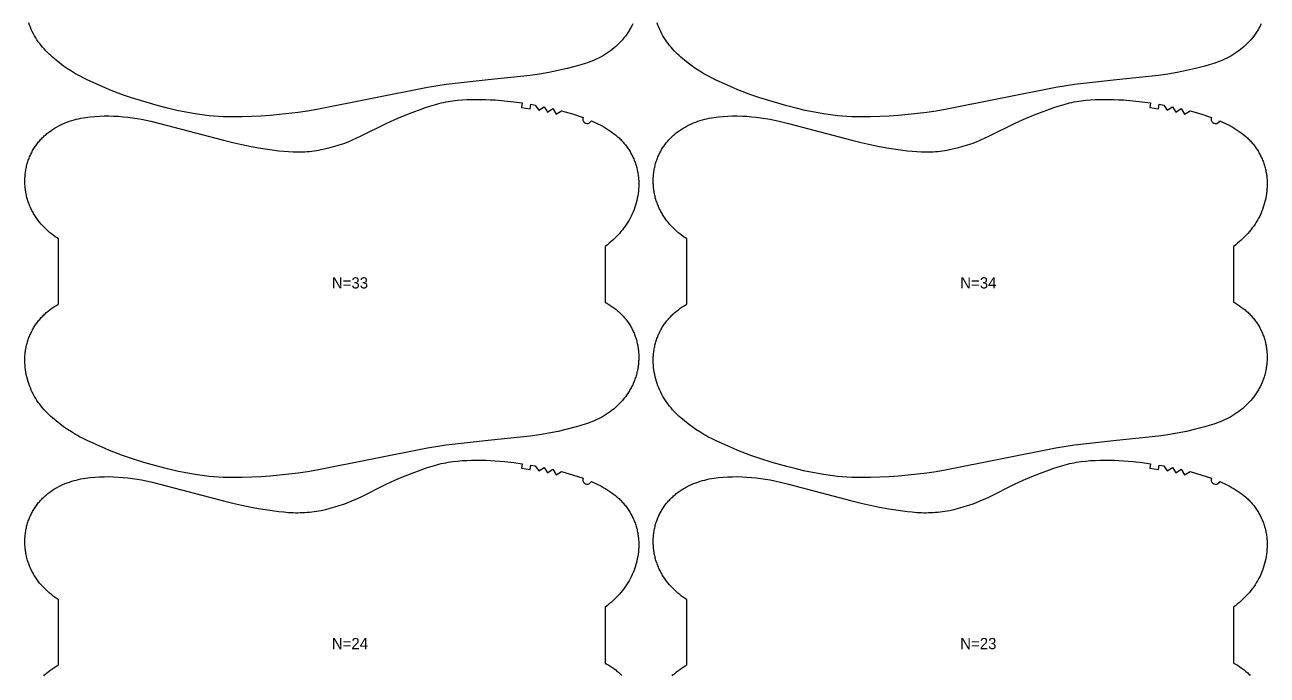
# Model space of a CAD drawing. Header units: inches. Extents: x 0 to 1960, y -78 to 1069.
# Drawn here: x 1122 to 1675, y 490 to 780 of the extents above; entities that cross this region are included whole.
import ezdxf

# ---------------------------------------------------------------- set-up
doc = ezdxf.new("R2010")
doc.units = ezdxf.units.IN

msp = doc.modelspace()

# ---------------------------------------------------------------- linework, layer by layer
at = {"layer": '1'}
for points in [[(1392.3491, 779.9067), (1392.1227, 779.435), (1391.8878, 778.9673), (1391.6443, 778.5039), (1391.3927, 778.0449), (1391.1329, 777.5903), (1390.8651, 777.1402), (1390.3063, 776.2541), (1389.7175, 775.3873), (1389.0998, 774.5407), (1388.4547, 773.7149), (1387.7831, 772.9108), (1387.086, 772.129), (1386.3643, 771.37), (1385.6189, 770.6343), (1384.8507, 769.9227), (1384.0604, 769.2355), (1383.2489, 768.5735), (1382.4172, 767.9371), (1381.5661, 767.3269), (1380.6966, 766.7429), (1379.8099, 766.1853), (1378.9071, 765.6541), (1377.9892, 765.1493), (1377.0573, 764.6711), (1376.1125, 764.2194), (1375.1559, 763.7943), (1374.1887, 763.3955), (1373.2118, 763.0208), (1372.2266, 762.6679), (1371.2341, 762.3341), (1369.2321, 761.7142), (1367.2152, 761.1412), (1363.1607, 760.0834), (1359.0809, 759.1372), (1354.9744, 758.3078), (1350.8441, 757.6065), (1346.6947, 757.0352), (1327.9483, 755.0458), (1309.2128, 752.9558), (1300.9426, 751.6145), (1251.6347, 741.822), (1247.4989, 741.1559), (1243.3509, 740.5663), (1235.0311, 739.5766), (1230.8584, 739.2053), (1226.6788, 738.9195), (1222.4947, 738.7143), (1218.3071, 738.5906), (1214.1174, 738.557), (1209.9293, 738.6455), (1207.8373, 738.7467), (1205.7477, 738.8889), (1203.6614, 739.0731), (1201.5795, 739.3002), (1199.5025, 739.5705), (1197.4311, 739.8813), (1193.3053, 740.6104), (1189.2035, 741.4615), (1185.1241, 742.4144), (1181.0658, 743.4539), (1174.4491, 745.3421), (1169.0251, 747.0507), (1165.0522, 748.3841), (1163.0807, 749.091), (1161.1243, 749.8364), (1159.1856, 750.6255), (1157.2607, 751.4495), (1149.615, 754.8868), (1147.7277, 755.7944), (1145.867, 756.7523), (1144.9493, 757.2552), (1144.0407, 757.7745), (1142.2503, 758.8598), (1140.4955, 760.0036), (1138.7762, 761.2011), (1137.093, 762.449), (1135.4509, 763.7499), (1134.6472, 764.4214), (1133.8559, 765.1076), (1133.0778, 765.8089), (1132.3138, 766.526), (1131.5646, 767.2592), (1130.8321, 768.0091), (1130.1181, 768.7762), (1129.4246, 769.5612), (1128.7535, 770.3644), (1128.1068, 771.1865), (1127.4863, 772.0279), (1126.894, 772.8893), (1126.3315, 773.7708), (1125.7991, 774.6715), (1125.2969, 775.59), (1124.825, 776.5251), (1124.3834, 777.4754), (1123.972, 778.4395), (1123.591, 779.4163), (1123.2405, 780.4044)], [(1672.3491, 779.9067), (1672.1227, 779.435), (1671.8878, 778.9673), (1671.6443, 778.5039), (1671.3927, 778.0449), (1671.1329, 777.5903), (1670.8651, 777.1402), (1670.3063, 776.2541), (1669.7175, 775.3873), (1669.0998, 774.5407), (1668.4547, 773.7149), (1667.7831, 772.9108), (1667.086, 772.129), (1666.3643, 771.37), (1665.6189, 770.6343), (1664.8507, 769.9227), (1664.0604, 769.2355), (1663.2489, 768.5735), (1662.4172, 767.9371), (1661.5661, 767.3269), (1660.6966, 766.7429), (1659.8099, 766.1853), (1658.9071, 765.6541), (1657.9892, 765.1493), (1657.0573, 764.6711), (1656.1125, 764.2194), (1655.1559, 763.7943), (1654.1887, 763.3955), (1653.2118, 763.0208), (1652.2266, 762.6679), (1651.2341, 762.3341), (1649.2321, 761.7142), (1647.2152, 761.1412), (1643.1607, 760.0834), (1639.0809, 759.1372), (1634.9744, 758.3078), (1630.8441, 757.6065), (1626.6947, 757.0352), (1607.9483, 755.0458), (1589.2128, 752.9558), (1580.9426, 751.6145), (1531.6347, 741.822), (1527.4989, 741.1559), (1523.3509, 740.5663), (1515.0311, 739.5766), (1510.8584, 739.2053), (1506.6788, 738.9195), (1502.4947, 738.7143), (1498.3071, 738.5906), (1494.1174, 738.557), (1489.9293, 738.6455), (1487.8373, 738.7467), (1485.7477, 738.8889), (1483.6614, 739.0731), (1481.5795, 739.3002), (1479.5025, 739.5705), (1477.4311, 739.8813), (1473.3053, 740.6104), (1469.2035, 741.4615), (1465.1241, 742.4144), (1461.0658, 743.4539), (1454.4491, 745.3421), (1449.0251, 747.0507), (1445.0522, 748.3841), (1443.0807, 749.091), (1441.1243, 749.8364), (1439.1856, 750.6255), (1437.2607, 751.4495), (1429.615, 754.8868), (1427.7277, 755.7944), (1425.867, 756.7523), (1424.9493, 757.2552), (1424.0407, 757.7745), (1422.2503, 758.8598), (1420.4955, 760.0036), (1418.7762, 761.2011), (1417.093, 762.449), (1415.4509, 763.7499), (1414.6472, 764.4214), (1413.8559, 765.1076), (1413.0778, 765.8089), (1412.3138, 766.526), (1411.5646, 767.2592), (1410.8321, 768.0091), (1410.1181, 768.7762), (1409.4246, 769.5612), (1408.7535, 770.3644), (1408.1068, 771.1865), (1407.4863, 772.0279), (1406.894, 772.8893), (1406.3315, 773.7708), (1405.7991, 774.6715), (1405.2969, 775.59), (1404.825, 776.5251), (1404.3834, 777.4754), (1403.972, 778.4395), (1403.591, 779.4163), (1403.2405, 780.4044)], [(1129.9197, 489.7499), (1130.2977, 490.1113), (1130.6823, 490.4655), (1131.0733, 490.8125), (1131.8736, 491.4856), (1132.6965, 492.1318), (1133.5399, 492.7525), (1134.4017, 493.3487), (1135.28, 493.9218), (1136.1725, 494.4731), (1136.5, 494.6651), (1136.5, 523.6546), (1135.8584, 524.0581), (1134.9889, 524.642), (1134.1378, 525.2523), (1133.3061, 525.8887), (1132.4946, 526.5507), (1131.7043, 527.2378), (1130.9361, 527.9495), (1130.1906, 528.6852), (1129.469, 529.4442), (1128.7719, 530.226), (1128.1003, 531.0301), (1127.4552, 531.8559), (1126.8375, 532.7025), (1126.2487, 533.5693), (1125.6899, 534.4554), (1125.4221, 534.9055), (1125.1623, 535.3601), (1124.9107, 535.8191), (1124.6672, 536.2825), (1124.4323, 536.7502), (1124.2058, 537.2219), (1123.9882, 537.6978), (1123.7794, 538.1775), (1123.5796, 538.6612), (1123.3889, 539.1485), (1123.2072, 539.6393), (1123.0347, 540.1334), (1122.8712, 540.6306), (1122.7168, 541.1309), (1122.5716, 541.6339), (1122.4355, 542.1396), (1122.3086, 542.6476), (1122.1909, 543.158), (1122.0823, 543.6704), (1121.983, 544.1847), (1121.8928, 544.7008), (1121.812, 545.2184), (1121.7403, 545.7374), (1121.678, 546.2576), (1121.6249, 546.7789), (1121.5811, 547.3009), (1121.5467, 547.8237), (1121.5217, 548.3469), (1121.5061, 548.8705), (1121.5, 549.3943), (1121.5034, 549.918), (1121.5163, 550.4415), (1121.5388, 550.9646), (1121.5709, 551.4873), (1121.6126, 552.0091), (1121.664, 552.5301), (1121.7251, 553.0501), (1121.796, 553.5688), (1121.8766, 554.0861), (1121.9671, 554.6017), (1122.0674, 555.1157), (1122.1776, 555.6276), (1122.2975, 556.1374), (1122.4272, 556.6448), (1122.5666, 557.1497), (1122.7157, 557.6518), (1122.8744, 558.1509), (1123.0427, 558.6468), (1123.2206, 559.1393), (1123.408, 559.6282), (1123.605, 560.1134), (1123.8114, 560.5945), (1124.0272, 561.0715), (1124.2524, 561.5441), (1124.487, 562.012), (1124.7309, 562.4752), (1124.9841, 562.9333), (1125.2464, 563.3863), (1125.5177, 563.8341), (1125.7978, 564.2763), (1126.0867, 564.713), (1126.384, 565.144), (1126.6898, 565.5691), (1127.0038, 565.9882), (1127.3259, 566.4011), (1127.656, 566.8078), (1127.9939, 567.2079), (1128.3394, 567.6016), (1128.6924, 567.9884), (1129.0527, 568.3684), (1129.4203, 568.7414), (1129.7949, 569.1073), (1130.1764, 569.4658), (1130.5646, 569.817), (1130.9594, 570.1609), (1131.3605, 570.4974), (1131.7677, 570.8265), (1132.1809, 571.1482), (1132.5999, 571.4624), (1133.0244, 571.7691), (1133.8894, 572.3602), (1134.7744, 572.921), (1135.678, 573.4515), (1136.5985, 573.9514), (1137.5345, 574.4207), (1138.4848, 574.8597), (1139.4483, 575.269), (1140.4239, 575.649), (1141.4103, 576.0003), (1142.4064, 576.3234), (1143.4111, 576.6186), (1144.4233, 576.8867), (1145.4419, 577.1281), (1146.466, 577.344), (1147.4952, 577.5359), (1148.5287, 577.7049), (1149.5658, 577.8524), (1150.606, 577.9797), (1152.6925, 578.1789), (1154.7837, 578.3114), (1156.8772, 578.3803), (1158.9714, 578.3866), (1161.0648, 578.3319), (1163.1557, 578.218), (1165.2433, 578.0488), (1167.3267, 577.8291), (1169.4051, 577.5634), (1171.4776, 577.2555), (1173.5432, 576.9053), (1175.6007, 576.5121), (1177.6489, 576.075), (1181.7182, 575.0826), (1210.0628, 567.5574), (1214.1364, 566.5791), (1218.2269, 565.6739), (1222.334, 564.8478), (1226.4557, 564.0982), (1230.5906, 563.4283), (1234.7429, 562.873), (1236.8269, 562.6527), (1238.9154, 562.4833), (1241.0068, 562.3764), (1242.0532, 562.35), (1243.0999, 562.3435), (1244.1466, 562.3581), (1245.1929, 562.3938), (1246.2386, 562.4502), (1247.2831, 562.5269), (1248.326, 562.6236), (1249.367, 562.74), (1250.4057, 562.8756), (1251.4416, 563.0302), (1252.4745, 563.2033), (1253.504, 563.3945), (1255.5527, 563.8288), (1257.5868, 564.3291), (1259.6052, 564.891), (1261.6067, 565.5111), (1263.589, 566.1892), (1265.5497, 566.926), (1267.4865, 567.7219), (1269.3982, 568.5753), (1271.2896, 569.4743), (1282.5331, 575.0925), (1286.3468, 576.8258), (1290.207, 578.454), (1294.1029, 579.9927), (1298.0326, 581.4455), (1300.0109, 582.1375), (1302.0009, 582.7933), (1304.0056, 583.3981), (1305.0144, 583.6766), (1306.028, 583.9368), (1307.0467, 584.1771), (1308.0701, 584.3978), (1309.0977, 584.5993), (1310.1291, 584.7822), (1312.2011, 585.0944), (1314.2822, 585.3387), (1316.3689, 585.52), (1318.4596, 585.6443), (1320.5529, 585.7181), (1322.6475, 585.7479), (1324.7424, 585.739), (1326.8365, 585.6923), (1328.9294, 585.6074), (1331.0201, 585.484), (1335.1937, 585.1276), (1339.3567, 584.6552), (1343.0279, 584.1669), (1342.7469, 582.1867), (1346.661, 581.5912), (1346.9823, 583.5652), (1348.9545, 583.2331), (1350.5556, 580.9121), (1352.8864, 582.498), (1354.4225, 580.1355), (1356.796, 581.6535), (1358.2578, 579.2451), (1360.6773, 580.6884), (1365.4681, 579.2607), (1370.2254, 577.7253), (1370.0962, 577.1188), (1370.1591, 576.5019), (1370.4079, 575.934), (1370.8187, 575.4695), (1371.352, 575.1533), (1371.9566, 575.0156), (1372.5743, 575.0697), (1373.1457, 575.3104), (1373.6159, 575.7146), (1373.9397, 576.2434), (1373.9397, 576.2434), (1376.7459, 574.941), (1378.122, 574.2331), (1379.4776, 573.4848), (1380.3824, 572.9543), (1381.275, 572.403), (1382.1533, 571.8299), (1383.0151, 571.2337), (1383.8585, 570.613), (1384.6814, 569.9668), (1385.4817, 569.2937), (1385.8727, 568.9467), (1386.2573, 568.5925), (1386.6353, 568.2311), (1387.0064, 567.8625), (1387.3706, 567.4869), (1387.7278, 567.1043), (1388.0778, 566.7151), (1388.4206, 566.3193), (1388.7559, 565.9171), (1389.0837, 565.5087), (1389.4039, 565.0941), (1389.7163, 564.6736), (1390.0208, 564.2473), (1390.3173, 563.8153), (1390.6056, 563.3779), (1390.8858, 562.9351), (1391.1575, 562.4871), (1391.4208, 562.034), (1391.6754, 561.5761), (1391.9213, 561.1135), (1392.1585, 560.6463), (1392.3869, 560.1748), (1392.6063, 559.6991), (1392.8167, 559.2194), (1393.018, 558.7358), (1393.2102, 558.2486), (1393.3932, 557.7578), (1393.5668, 557.2638), (1393.731, 556.7666), (1393.8858, 556.2665), (1394.0311, 555.7635), (1394.1667, 555.2579), (1394.2926, 554.7499), (1394.4088, 554.2397), (1394.5151, 553.7273), (1394.6116, 553.213), (1394.6985, 552.6969), (1394.7757, 552.1793), (1394.8433, 551.6603), (1394.9014, 551.1401), (1394.9502, 550.6188), (1394.9895, 550.0967), (1395.0196, 549.5739), (1395.0405, 549.0506), (1395.055, 548.0031), (1395.0335, 546.9557), (1394.9766, 545.9097), (1394.885, 544.8665), (1394.759, 543.8271), (1394.5994, 542.7924), (1394.4066, 541.7632), (1394.1811, 540.7404), (1393.9236, 539.725), (1393.6346, 538.7178), (1393.3145, 537.7196), (1392.964, 536.7315), (1392.583, 535.7547), (1392.1716, 534.7906), (1391.73, 533.8403), (1391.2581, 532.9052), (1390.7559, 531.9867), (1390.2235, 531.086), (1389.661, 530.2045), (1389.0687, 529.3431), (1388.4482, 528.5017), (1387.8015, 527.6796), (1387.1304, 526.8764), (1386.4369, 526.0914), (1385.7229, 525.3243), (1384.9904, 524.5744), (1384.2412, 523.8412), (1383.4772, 523.1241), (1382.6991, 522.4227), (1381.9078, 521.7366), (1381.1041, 521.0651), (1380.055, 520.234), (1380.055, 495.4167), (1380.877, 494.9703), (1381.7806, 494.4398), (1382.6656, 493.879), (1383.5306, 493.288), (1383.9551, 492.9812), (1384.3741, 492.667), (1384.7873, 492.3453), (1385.1945, 492.0162), (1385.5956, 491.6797), (1385.9904, 491.3358), (1386.3786, 490.9846), (1386.7601, 490.6261), (1387.1347, 490.2602), (1387.5023, 489.8872)], [(1409.9197, 489.7499), (1410.2977, 490.1113), (1410.6823, 490.4655), (1411.0733, 490.8125), (1411.8736, 491.4856), (1412.6965, 492.1318), (1413.5399, 492.7525), (1414.4017, 493.3487), (1415.28, 493.9218), (1416.1725, 494.4731), (1416.5, 494.6651), (1416.5, 523.6546), (1415.8584, 524.0581), (1414.9889, 524.642), (1414.1378, 525.2523), (1413.3061, 525.8887), (1412.4946, 526.5507), (1411.7043, 527.2378), (1410.9361, 527.9495), (1410.1906, 528.6852), (1409.469, 529.4442), (1408.7719, 530.226), (1408.1003, 531.0301), (1407.4552, 531.8559), (1406.8375, 532.7025), (1406.2487, 533.5693), (1405.6899, 534.4554), (1405.4221, 534.9055), (1405.1623, 535.3601), (1404.9107, 535.8191), (1404.6672, 536.2825), (1404.4323, 536.7502), (1404.2058, 537.2219), (1403.9882, 537.6978), (1403.7794, 538.1775), (1403.5796, 538.6612), (1403.3889, 539.1485), (1403.2072, 539.6393), (1403.0347, 540.1334), (1402.8712, 540.6306), (1402.7168, 541.1309), (1402.5716, 541.6339), (1402.4355, 542.1396), (1402.3086, 542.6476), (1402.1909, 543.158), (1402.0823, 543.6704), (1401.983, 544.1847), (1401.8928, 544.7008), (1401.812, 545.2184), (1401.7403, 545.7374), (1401.678, 546.2576), (1401.6249, 546.7789), (1401.5811, 547.3009), (1401.5467, 547.8237), (1401.5217, 548.3469), (1401.5061, 548.8705), (1401.5, 549.3943), (1401.5034, 549.918), (1401.5163, 550.4415), (1401.5388, 550.9646), (1401.5709, 551.4873), (1401.6126, 552.0091), (1401.664, 552.5301), (1401.7251, 553.0501), (1401.796, 553.5688), (1401.8766, 554.0861), (1401.9671, 554.6017), (1402.0674, 555.1157), (1402.1776, 555.6276), (1402.2975, 556.1374), (1402.4272, 556.6448), (1402.5666, 557.1497), (1402.7157, 557.6518), (1402.8744, 558.1509), (1403.0427, 558.6468), (1403.2206, 559.1393), (1403.408, 559.6282), (1403.605, 560.1134), (1403.8114, 560.5945), (1404.0272, 561.0715), (1404.2524, 561.5441), (1404.487, 562.012), (1404.7309, 562.4752), (1404.9841, 562.9333), (1405.2464, 563.3863), (1405.5177, 563.8341), (1405.7978, 564.2763), (1406.0867, 564.713), (1406.384, 565.144), (1406.6898, 565.5691), (1407.0038, 565.9882), (1407.3259, 566.4011), (1407.656, 566.8078), (1407.9939, 567.2079), (1408.3394, 567.6016), (1408.6924, 567.9884), (1409.0527, 568.3684), (1409.4203, 568.7414), (1409.7949, 569.1073), (1410.1764, 569.4658), (1410.5646, 569.817), (1410.9594, 570.1609), (1411.3605, 570.4974), (1411.7677, 570.8265), (1412.1809, 571.1482), (1412.5999, 571.4624), (1413.0244, 571.7691), (1413.8894, 572.3602), (1414.7744, 572.921), (1415.678, 573.4515), (1416.5985, 573.9514), (1417.5345, 574.4207), (1418.4848, 574.8597), (1419.4483, 575.269), (1420.4239, 575.649), (1421.4103, 576.0003), (1422.4064, 576.3234), (1423.4111, 576.6186), (1424.4233, 576.8867), (1425.4419, 577.1281), (1426.466, 577.344), (1427.4952, 577.5359), (1428.5287, 577.7049), (1429.5658, 577.8524), (1430.606, 577.9797), (1432.6925, 578.1789), (1434.7837, 578.3114), (1436.8772, 578.3803), (1438.9714, 578.3866), (1441.0648, 578.3319), (1443.1557, 578.218), (1445.2433, 578.0488), (1447.3267, 577.8291), (1449.4051, 577.5634), (1451.4776, 577.2555), (1453.5432, 576.9053), (1455.6007, 576.5121), (1457.6489, 576.075), (1461.7182, 575.0826), (1490.0628, 567.5574), (1494.1364, 566.5791), (1498.2269, 565.6739), (1502.334, 564.8478), (1506.4557, 564.0982), (1510.5906, 563.4283), (1514.7429, 562.873), (1516.8269, 562.6527), (1518.9154, 562.4833), (1521.0068, 562.3764), (1522.0532, 562.35), (1523.0999, 562.3435), (1524.1466, 562.3581), (1525.1929, 562.3938), (1526.2386, 562.4502), (1527.2831, 562.5269), (1528.326, 562.6236), (1529.367, 562.74), (1530.4057, 562.8756), (1531.4416, 563.0302), (1532.4745, 563.2033), (1533.504, 563.3945), (1535.5527, 563.8288), (1537.5868, 564.3291), (1539.6052, 564.891), (1541.6067, 565.5111), (1543.589, 566.1892), (1545.5497, 566.926), (1547.4865, 567.7219), (1549.3982, 568.5753), (1551.2896, 569.4743), (1562.5331, 575.0925), (1566.3468, 576.8258), (1570.207, 578.454), (1574.1029, 579.9927), (1578.0326, 581.4455), (1580.0109, 582.1375), (1582.0009, 582.7933), (1584.0056, 583.3981), (1585.0144, 583.6766), (1586.028, 583.9368), (1587.0467, 584.1771), (1588.0701, 584.3978), (1589.0977, 584.5993), (1590.1291, 584.7822), (1592.2011, 585.0944), (1594.2822, 585.3387), (1596.3689, 585.52), (1598.4596, 585.6443), (1600.5529, 585.7181), (1602.6475, 585.7479), (1604.7424, 585.739), (1606.8365, 585.6923), (1608.9294, 585.6074), (1611.0201, 585.484), (1615.1937, 585.1276), (1619.3567, 584.6552), (1623.0279, 584.1669), (1622.7469, 582.1867), (1626.661, 581.5912), (1626.9823, 583.5652), (1628.9545, 583.2331), (1630.5556, 580.9121), (1632.8864, 582.498), (1634.4225, 580.1355), (1636.796, 581.6535), (1638.2578, 579.2451), (1640.6773, 580.6884), (1645.4681, 579.2607), (1650.2254, 577.7253), (1650.0962, 577.1188), (1650.1591, 576.5019), (1650.4079, 575.934), (1650.8187, 575.4695), (1651.352, 575.1533), (1651.9566, 575.0156), (1652.5743, 575.0697), (1653.1457, 575.3104), (1653.6159, 575.7146), (1653.9397, 576.2434), (1653.9397, 576.2434), (1656.7459, 574.941), (1658.122, 574.2331), (1659.4776, 573.4848), (1660.3824, 572.9543), (1661.275, 572.403), (1662.1533, 571.8299), (1663.0151, 571.2337), (1663.8585, 570.613), (1664.6814, 569.9668), (1665.4817, 569.2937), (1665.8727, 568.9467), (1666.2573, 568.5925), (1666.6353, 568.2311), (1667.0064, 567.8625), (1667.3706, 567.4869), (1667.7278, 567.1043), (1668.0778, 566.7151), (1668.4206, 566.3193), (1668.7559, 565.9171), (1669.0837, 565.5087), (1669.4039, 565.0941), (1669.7163, 564.6736), (1670.0208, 564.2473), (1670.3173, 563.8153), (1670.6056, 563.3779), (1670.8858, 562.9351), (1671.1575, 562.4871), (1671.4208, 562.034), (1671.6754, 561.5761), (1671.9213, 561.1135), (1672.1585, 560.6463), (1672.3869, 560.1748), (1672.6063, 559.6991), (1672.8167, 559.2194), (1673.018, 558.7358), (1673.2102, 558.2486), (1673.3932, 557.7578), (1673.5668, 557.2638), (1673.731, 556.7666), (1673.8858, 556.2665), (1674.0311, 555.7635), (1674.1667, 555.2579), (1674.2926, 554.7499), (1674.4088, 554.2397), (1674.5151, 553.7273), (1674.6116, 553.213), (1674.6985, 552.6969), (1674.7757, 552.1793), (1674.8433, 551.6603), (1674.9014, 551.1401), (1674.9502, 550.6188), (1674.9895, 550.0967), (1675.0196, 549.5739), (1675.0405, 549.0506), (1675.055, 548.0031), (1675.0335, 546.9557), (1674.9766, 545.9097), (1674.885, 544.8665), (1674.759, 543.8271), (1674.5994, 542.7924), (1674.4066, 541.7632), (1674.1811, 540.7404), (1673.9236, 539.725), (1673.6346, 538.7178), (1673.3145, 537.7196), (1672.964, 536.7315), (1672.583, 535.7547), (1672.1716, 534.7906), (1671.73, 533.8403), (1671.2581, 532.9052), (1670.7559, 531.9867), (1670.2235, 531.086), (1669.661, 530.2045), (1669.0687, 529.3431), (1668.4482, 528.5017), (1667.8015, 527.6796), (1667.1304, 526.8764), (1666.4369, 526.0914), (1665.7229, 525.3243), (1664.9904, 524.5744), (1664.2412, 523.8412), (1663.4772, 523.1241), (1662.6991, 522.4227), (1661.9078, 521.7366), (1661.1041, 521.0651), (1660.055, 520.234), (1660.055, 495.4167), (1660.877, 494.9703), (1661.7806, 494.4398), (1662.6656, 493.879), (1663.5306, 493.288), (1663.9551, 492.9812), (1664.3741, 492.667), (1664.7873, 492.3453), (1665.1945, 492.0162), (1665.5956, 491.6797), (1665.9904, 491.3358), (1666.3786, 490.9846), (1666.7601, 490.6261), (1667.1347, 490.2602), (1667.5023, 489.8872)]]:
    msp.add_lwpolyline(points, dxfattribs=at)
for points in [[(1373.9397, 736.8264), (1376.7459, 735.524), (1378.122, 734.8161), (1379.4776, 734.0678), (1380.3824, 733.5373), (1381.275, 732.986), (1382.1533, 732.4129), (1383.0151, 731.8167), (1383.8585, 731.196), (1384.6814, 730.5498), (1385.4817, 729.8767), (1385.8727, 729.5297), (1386.2573, 729.1755), (1386.6353, 728.8141), (1387.0064, 728.4455), (1387.3706, 728.0699), (1387.7278, 727.6873), (1388.0778, 727.2981), (1388.4206, 726.9023), (1388.7559, 726.5001), (1389.0837, 726.0917), (1389.4039, 725.6771), (1389.7163, 725.2566), (1390.0208, 724.8303), (1390.3173, 724.3983), (1390.6056, 723.9609), (1390.8858, 723.5181), (1391.1575, 723.0701), (1391.4208, 722.617), (1391.6754, 722.1591), (1391.9213, 721.6965), (1392.1585, 721.2293), (1392.3869, 720.7578), (1392.6063, 720.2821), (1392.8167, 719.8024), (1393.018, 719.3188), (1393.2102, 718.8316), (1393.3932, 718.3408), (1393.5668, 717.8468), (1393.731, 717.3496), (1393.8858, 716.8495), (1394.0311, 716.3465), (1394.1667, 715.8409), (1394.2926, 715.3329), (1394.4088, 714.8227), (1394.5151, 714.3103), (1394.6116, 713.796), (1394.6985, 713.2799), (1394.7757, 712.7623), (1394.8433, 712.2433), (1394.9014, 711.7231), (1394.9502, 711.2018), (1394.9895, 710.6797), (1395.0196, 710.1569), (1395.0405, 709.6336), (1395.055, 708.5861), (1395.0335, 707.5387), (1394.9766, 706.4927), (1394.885, 705.4495), (1394.759, 704.4101), (1394.5994, 703.3754), (1394.4066, 702.3462), (1394.1811, 701.3234), (1393.9236, 700.308), (1393.6346, 699.3008), (1393.3145, 698.3026), (1392.964, 697.3145), (1392.583, 696.3377), (1392.1716, 695.3736), (1391.73, 694.4233), (1391.2581, 693.4882), (1390.7559, 692.5697), (1390.2235, 691.669), (1389.661, 690.7875), (1389.0687, 689.9261), (1388.4482, 689.0847), (1387.8015, 688.2626), (1387.1304, 687.4594), (1386.4369, 686.6744), (1385.7229, 685.9073), (1384.9904, 685.1574), (1384.2412, 684.4242), (1383.4772, 683.7071), (1382.6991, 683.0057), (1381.9078, 682.3196), (1381.1041, 681.6481), (1380.055, 680.817), (1380.055, 655.9997), (1380.877, 655.5533), (1381.7806, 655.0228), (1382.6656, 654.462), (1383.5306, 653.871), (1383.9551, 653.5642), (1384.3741, 653.25), (1384.7873, 652.9283), (1385.1945, 652.5992), (1385.5956, 652.2627), (1385.9904, 651.9188), (1386.3786, 651.5676), (1386.7601, 651.2091), (1387.1347, 650.8432), (1387.5023, 650.4702), (1387.8626, 650.0902), (1388.2156, 649.7034), (1388.5611, 649.3098), (1388.899, 648.9096), (1389.2291, 648.5029), (1389.5512, 648.09), (1389.8652, 647.6709), (1390.1709, 647.2458), (1390.4683, 646.8148), (1390.7572, 646.3781), (1391.0373, 645.9359), (1391.3086, 645.4882), (1391.5709, 645.0351), (1391.8241, 644.577), (1392.068, 644.1138), (1392.3026, 643.6459), (1392.5278, 643.1733), (1392.7436, 642.6964), (1392.95, 642.2152), (1393.147, 641.73), (1393.3344, 641.2411), (1393.5123, 640.7486), (1393.6806, 640.2527), (1393.8393, 639.7536), (1393.9884, 639.2515), (1394.1278, 638.7467), (1394.2575, 638.2392), (1394.3774, 637.7294), (1394.4876, 637.2175), (1394.5879, 636.7036), (1394.6784, 636.1879), (1394.759, 635.6706), (1394.8299, 635.1519), (1394.891, 634.632), (1394.9424, 634.111), (1394.9841, 633.5891), (1395.0162, 633.0665), (1395.0387, 632.5433), (1395.0516, 632.0198), (1395.055, 631.4961), (1395.0489, 630.9723), (1395.0333, 630.4488), (1395.0083, 629.9255), (1394.9739, 629.4027), (1394.9301, 628.8807), (1394.877, 628.3594), (1394.8147, 627.8392), (1394.743, 627.3202), (1394.6622, 626.8026), (1394.572, 626.2865), (1394.4727, 625.7722), (1394.3641, 625.2598), (1394.2464, 624.7494), (1394.1195, 624.2414), (1393.9834, 623.7357), (1393.8382, 623.2327), (1393.6838, 622.7325), (1393.5203, 622.2352), (1393.3478, 621.7411), (1393.1661, 621.2503), (1392.9754, 620.763), (1392.7756, 620.2794), (1392.5668, 619.7996), (1392.3491, 619.3237), (1392.1227, 618.852), (1391.8878, 618.3843), (1391.6443, 617.9209), (1391.3927, 617.4619), (1391.1329, 617.0073), (1390.8651, 616.5572), (1390.3063, 615.6711), (1389.7175, 614.8043), (1389.0998, 613.9577), (1388.4547, 613.1319), (1387.7831, 612.3278), (1387.086, 611.546), (1386.3643, 610.787), (1385.6189, 610.0513), (1384.8507, 609.3397), (1384.0604, 608.6525), (1383.2489, 607.9905), (1382.4172, 607.3541), (1381.5661, 606.7439), (1380.6966, 606.1599), (1379.8099, 605.6023), (1378.9071, 605.0711), (1377.9892, 604.5663), (1377.0573, 604.0881), (1376.1125, 603.6364), (1375.1559, 603.2113), (1374.1887, 602.8125), (1373.2118, 602.4378), (1372.2266, 602.0849), (1371.2341, 601.7511), (1369.2321, 601.1312), (1367.2152, 600.5582), (1363.1607, 599.5004), (1359.0809, 598.5542), (1354.9744, 597.7248), (1350.8441, 597.0235), (1346.6947, 596.4522), (1327.9483, 594.4628), (1309.2128, 592.3728), (1300.9426, 591.0315), (1251.6347, 581.239), (1247.4989, 580.5729), (1243.3509, 579.9833), (1235.0311, 578.9936), (1230.8584, 578.6223), (1226.6788, 578.3365), (1222.4947, 578.1313), (1218.3071, 578.0076), (1214.1174, 577.974), (1209.9293, 578.0625), (1207.8373, 578.1637), (1205.7477, 578.3059), (1203.6614, 578.4901), (1201.5795, 578.7172), (1199.5025, 578.9875), (1197.4311, 579.2983), (1193.3053, 580.0274), (1189.2035, 580.8785), (1185.1241, 581.8314), (1181.0658, 582.8709), (1174.4491, 584.7591), (1169.0251, 586.4677), (1165.0522, 587.8011), (1163.0807, 588.508), (1161.1243, 589.2534), (1159.1856, 590.0425), (1157.2607, 590.8665), (1149.615, 594.3038), (1147.7277, 595.2114), (1145.867, 596.1693), (1144.9493, 596.6722), (1144.0407, 597.1915), (1142.2503, 598.2768), (1140.4955, 599.4206), (1138.7762, 600.6181), (1137.093, 601.866), (1135.4509, 603.1669), (1134.6472, 603.8384), (1133.8559, 604.5246), (1133.0778, 605.2259), (1132.3138, 605.943), (1131.5646, 606.6762), (1130.8321, 607.4261), (1130.1181, 608.1932), (1129.4246, 608.9782), (1128.7535, 609.7814), (1128.1068, 610.6035), (1127.4863, 611.4449), (1126.894, 612.3063), (1126.3315, 613.1878), (1125.7991, 614.0885), (1125.2969, 615.007), (1124.825, 615.9421), (1124.3834, 616.8924), (1123.972, 617.8565), (1123.591, 618.8333), (1123.2405, 619.8214), (1122.9204, 620.8196), (1122.6314, 621.8268), (1122.3739, 622.8422), (1122.1484, 623.865), (1121.9556, 624.8942), (1121.796, 625.929), (1121.67, 626.9683), (1121.5784, 628.0115), (1121.5215, 629.0575), (1121.5, 630.1049), (1121.5145, 631.1524), (1121.5354, 631.6757), (1121.5655, 632.1985), (1121.6048, 632.7206), (1121.6536, 633.2419), (1121.7117, 633.7621), (1121.7793, 634.2811), (1121.8565, 634.7987), (1121.9434, 635.3148), (1122.0399, 635.8291), (1122.1462, 636.3415), (1122.2624, 636.8517), (1122.3883, 637.3598), (1122.5239, 637.8653), (1122.6692, 638.3683), (1122.8239, 638.8684), (1122.9882, 639.3656), (1123.1618, 639.8596), (1123.3448, 640.3504), (1123.537, 640.8376), (1123.7383, 641.3212), (1123.9487, 641.8009), (1124.1681, 642.2766), (1124.3965, 642.7481), (1124.6336, 643.2153), (1124.8796, 643.6779), (1125.1342, 644.1358), (1125.3975, 644.5889), (1125.6692, 645.0369), (1125.9493, 645.4797), (1126.2377, 645.9171), (1126.5342, 646.3491), (1126.8387, 646.7754), (1127.1511, 647.1959), (1127.4713, 647.6105), (1127.7991, 648.019), (1128.1344, 648.4211), (1128.4772, 648.8169), (1128.8272, 649.2062), (1129.1844, 649.5887), (1129.5486, 649.9643), (1129.9197, 650.3329), (1130.2977, 650.6943), (1130.6823, 651.0485), (1131.0733, 651.3955), (1131.8736, 652.0686), (1132.6965, 652.7148), (1133.5399, 653.3355), (1134.4017, 653.9317), (1135.28, 654.5048), (1136.1725, 655.0561), (1136.5, 655.2481), (1136.5, 684.2376), (1135.8584, 684.6411), (1134.9889, 685.225), (1134.1378, 685.8353), (1133.3061, 686.4717), (1132.4946, 687.1337), (1131.7043, 687.8208), (1130.9361, 688.5325), (1130.1906, 689.2682), (1129.469, 690.0272), (1128.7719, 690.809), (1128.1003, 691.6131), (1127.4552, 692.4389), (1126.8375, 693.2855), (1126.2487, 694.1523), (1125.6899, 695.0384), (1125.4221, 695.4885), (1125.1623, 695.9431), (1124.9107, 696.4021), (1124.6672, 696.8655), (1124.4323, 697.3332), (1124.2058, 697.8049), (1123.9882, 698.2808), (1123.7794, 698.7605), (1123.5796, 699.2442), (1123.3889, 699.7315), (1123.2072, 700.2223), (1123.0347, 700.7164), (1122.8712, 701.2136), (1122.7168, 701.7139), (1122.5716, 702.2169), (1122.4355, 702.7226), (1122.3086, 703.2306), (1122.1909, 703.741), (1122.0823, 704.2534), (1121.983, 704.7677), (1121.8928, 705.2838), (1121.812, 705.8014), (1121.7403, 706.3204), (1121.678, 706.8406), (1121.6249, 707.3619), (1121.5811, 707.8839), (1121.5467, 708.4067), (1121.5217, 708.9299), (1121.5061, 709.4535), (1121.5, 709.9773), (1121.5034, 710.501), (1121.5163, 711.0245), (1121.5388, 711.5476), (1121.5709, 712.0703), (1121.6126, 712.5921), (1121.664, 713.1131), (1121.7251, 713.6331), (1121.796, 714.1518), (1121.8766, 714.6691), (1121.9671, 715.1847), (1122.0674, 715.6987), (1122.1776, 716.2106), (1122.2975, 716.7204), (1122.4272, 717.2278), (1122.5666, 717.7327), (1122.7157, 718.2348), (1122.8744, 718.7339), (1123.0427, 719.2298), (1123.2206, 719.7223), (1123.408, 720.2112), (1123.605, 720.6964), (1123.8114, 721.1775), (1124.0272, 721.6545), (1124.2524, 722.1271), (1124.487, 722.595), (1124.7309, 723.0582), (1124.9841, 723.5163), (1125.2464, 723.9693), (1125.5177, 724.4171), (1125.7978, 724.8593), (1126.0867, 725.296), (1126.384, 725.727), (1126.6898, 726.1521), (1127.0038, 726.5712), (1127.3259, 726.9841), (1127.656, 727.3908), (1127.9939, 727.7909), (1128.3394, 728.1846), (1128.6924, 728.5714), (1129.0527, 728.9514), (1129.4203, 729.3244), (1129.7949, 729.6903), (1130.1764, 730.0488), (1130.5646, 730.4), (1130.9594, 730.7439), (1131.3605, 731.0804), (1131.7677, 731.4095), (1132.1809, 731.7312), (1132.5999, 732.0454), (1133.0244, 732.3521), (1133.8894, 732.9432), (1134.7744, 733.504), (1135.678, 734.0345), (1136.5985, 734.5344), (1137.5345, 735.0037), (1138.4848, 735.4427), (1139.4483, 735.852), (1140.4239, 736.232), (1141.4103, 736.5833), (1142.4064, 736.9064), (1143.4111, 737.2016), (1144.4233, 737.4697), (1145.4419, 737.7111), (1146.466, 737.927), (1147.4952, 738.1189), (1148.5287, 738.2879), (1149.5658, 738.4354), (1150.606, 738.5627), (1152.6925, 738.7619), (1154.7837, 738.8944), (1156.8772, 738.9633), (1158.9714, 738.9696), (1161.0648, 738.9149), (1163.1557, 738.801), (1165.2433, 738.6318), (1167.3267, 738.4121), (1169.4051, 738.1464), (1171.4776, 737.8385), (1173.5432, 737.4883), (1175.6007, 737.0951), (1177.6489, 736.658), (1181.7182, 735.6656), (1210.0628, 728.1404), (1214.1364, 727.1621), (1218.2269, 726.2569), (1222.334, 725.4308), (1226.4557, 724.6812), (1230.5906, 724.0113), (1234.7429, 723.456), (1236.8269, 723.2357), (1238.9154, 723.0663), (1241.0068, 722.9594), (1242.0532, 722.933), (1243.0999, 722.9265), (1244.1466, 722.9411), (1245.1929, 722.9768), (1246.2386, 723.0332), (1247.2831, 723.1099), (1248.326, 723.2066), (1249.367, 723.323), (1250.4057, 723.4586), (1251.4416, 723.6132), (1252.4745, 723.7863), (1253.504, 723.9775), (1255.5527, 724.4118), (1257.5868, 724.9121), (1259.6052, 725.474), (1261.6067, 726.0941), (1263.589, 726.7722), (1265.5497, 727.509), (1267.4865, 728.3049), (1269.3982, 729.1583), (1271.2896, 730.0573), (1282.5331, 735.6755), (1286.3468, 737.4088), (1290.207, 739.037), (1294.1029, 740.5757), (1298.0326, 742.0285), (1300.0109, 742.7205), (1302.0009, 743.3763), (1304.0056, 743.9811), (1305.0144, 744.2596), (1306.028, 744.5198), (1307.0467, 744.7601), (1308.0701, 744.9808), (1309.0977, 745.1823), (1310.1291, 745.3652), (1312.2011, 745.6774), (1314.2822, 745.9217), (1316.3689, 746.103), (1318.4596, 746.2273), (1320.5529, 746.3011), (1322.6475, 746.3309), (1324.7424, 746.322), (1326.8365, 746.2753), (1328.9294, 746.1904), (1331.0201, 746.067), (1335.1937, 745.7106), (1339.3567, 745.2382), (1343.0279, 744.7499), (1342.7469, 742.7697), (1346.661, 742.1742), (1346.9823, 744.1482), (1348.9545, 743.8161), (1350.5556, 741.4951), (1352.8864, 743.081), (1354.4225, 740.7185), (1356.796, 742.2365), (1358.2578, 739.8281), (1360.6773, 741.2714), (1365.4681, 739.8437), (1370.2254, 738.3083), (1370.0962, 737.7018), (1370.1591, 737.0849), (1370.4079, 736.517), (1370.8187, 736.0525), (1371.352, 735.7363), (1371.9566, 735.5986), (1372.5743, 735.6527), (1373.1457, 735.8934), (1373.6159, 736.2976), (1373.9397, 736.8264)], [(1653.9397, 736.8264), (1656.7459, 735.524), (1658.122, 734.8161), (1659.4776, 734.0678), (1660.3824, 733.5373), (1661.275, 732.986), (1662.1533, 732.4129), (1663.0151, 731.8167), (1663.8585, 731.196), (1664.6814, 730.5498), (1665.4817, 729.8767), (1665.8727, 729.5297), (1666.2573, 729.1755), (1666.6353, 728.8141), (1667.0064, 728.4455), (1667.3706, 728.0699), (1667.7278, 727.6873), (1668.0778, 727.2981), (1668.4206, 726.9023), (1668.7559, 726.5001), (1669.0837, 726.0917), (1669.4039, 725.6771), (1669.7163, 725.2566), (1670.0208, 724.8303), (1670.3173, 724.3983), (1670.6056, 723.9609), (1670.8858, 723.5181), (1671.1575, 723.0701), (1671.4208, 722.617), (1671.6754, 722.1591), (1671.9213, 721.6965), (1672.1585, 721.2293), (1672.3869, 720.7578), (1672.6063, 720.2821), (1672.8167, 719.8024), (1673.018, 719.3188), (1673.2102, 718.8316), (1673.3932, 718.3408), (1673.5668, 717.8468), (1673.731, 717.3496), (1673.8858, 716.8495), (1674.0311, 716.3465), (1674.1667, 715.8409), (1674.2926, 715.3329), (1674.4088, 714.8227), (1674.5151, 714.3103), (1674.6116, 713.796), (1674.6985, 713.2799), (1674.7757, 712.7623), (1674.8433, 712.2433), (1674.9014, 711.7231), (1674.9502, 711.2018), (1674.9895, 710.6797), (1675.0196, 710.1569), (1675.0405, 709.6336), (1675.055, 708.5861), (1675.0335, 707.5387), (1674.9766, 706.4927), (1674.885, 705.4495), (1674.759, 704.4101), (1674.5994, 703.3754), (1674.4066, 702.3462), (1674.1811, 701.3234), (1673.9236, 700.308), (1673.6346, 699.3008), (1673.3145, 698.3026), (1672.964, 697.3145), (1672.583, 696.3377), (1672.1716, 695.3736), (1671.73, 694.4233), (1671.2581, 693.4882), (1670.7559, 692.5697), (1670.2235, 691.669), (1669.661, 690.7875), (1669.0687, 689.9261), (1668.4482, 689.0847), (1667.8015, 688.2626), (1667.1304, 687.4594), (1666.4369, 686.6744), (1665.7229, 685.9073), (1664.9904, 685.1574), (1664.2412, 684.4242), (1663.4772, 683.7071), (1662.6991, 683.0057), (1661.9078, 682.3196), (1661.1041, 681.6481), (1660.055, 680.817), (1660.055, 655.9997), (1660.877, 655.5533), (1661.7806, 655.0228), (1662.6656, 654.462), (1663.5306, 653.871), (1663.9551, 653.5642), (1664.3741, 653.25), (1664.7873, 652.9283), (1665.1945, 652.5992), (1665.5956, 652.2627), (1665.9904, 651.9188), (1666.3786, 651.5676), (1666.7601, 651.2091), (1667.1347, 650.8432), (1667.5023, 650.4702), (1667.8626, 650.0902), (1668.2156, 649.7034), (1668.5611, 649.3098), (1668.899, 648.9096), (1669.2291, 648.5029), (1669.5512, 648.09), (1669.8652, 647.6709), (1670.1709, 647.2458), (1670.4683, 646.8148), (1670.7572, 646.3781), (1671.0373, 645.9359), (1671.3086, 645.4882), (1671.5709, 645.0351), (1671.8241, 644.577), (1672.068, 644.1138), (1672.3026, 643.6459), (1672.5278, 643.1733), (1672.7436, 642.6964), (1672.95, 642.2152), (1673.147, 641.73), (1673.3344, 641.2411), (1673.5123, 640.7486), (1673.6806, 640.2527), (1673.8393, 639.7536), (1673.9884, 639.2515), (1674.1278, 638.7467), (1674.2575, 638.2392), (1674.3774, 637.7294), (1674.4876, 637.2175), (1674.5879, 636.7036), (1674.6784, 636.1879), (1674.759, 635.6706), (1674.8299, 635.1519), (1674.891, 634.632), (1674.9424, 634.111), (1674.9841, 633.5891), (1675.0162, 633.0665), (1675.0387, 632.5433), (1675.0516, 632.0198), (1675.055, 631.4961), (1675.0489, 630.9723), (1675.0333, 630.4488), (1675.0083, 629.9255), (1674.9739, 629.4027), (1674.9301, 628.8807), (1674.877, 628.3594), (1674.8147, 627.8392), (1674.743, 627.3202), (1674.6622, 626.8026), (1674.572, 626.2865), (1674.4727, 625.7722), (1674.3641, 625.2598), (1674.2464, 624.7494), (1674.1195, 624.2414), (1673.9834, 623.7357), (1673.8382, 623.2327), (1673.6838, 622.7325), (1673.5203, 622.2352), (1673.3478, 621.7411), (1673.1661, 621.2503), (1672.9754, 620.763), (1672.7756, 620.2794), (1672.5668, 619.7996), (1672.3491, 619.3237), (1672.1227, 618.852), (1671.8878, 618.3843), (1671.6443, 617.9209), (1671.3927, 617.4619), (1671.1329, 617.0073), (1670.8651, 616.5572), (1670.3063, 615.6711), (1669.7175, 614.8043), (1669.0998, 613.9577), (1668.4547, 613.1319), (1667.7831, 612.3278), (1667.086, 611.546), (1666.3643, 610.787), (1665.6189, 610.0513), (1664.8507, 609.3397), (1664.0604, 608.6525), (1663.2489, 607.9905), (1662.4172, 607.3541), (1661.5661, 606.7439), (1660.6966, 606.1599), (1659.8099, 605.6023), (1658.9071, 605.0711), (1657.9892, 604.5663), (1657.0573, 604.0881), (1656.1125, 603.6364), (1655.1559, 603.2113), (1654.1887, 602.8125), (1653.2118, 602.4378), (1652.2266, 602.0849), (1651.2341, 601.7511), (1649.2321, 601.1312), (1647.2152, 600.5582), (1643.1607, 599.5004), (1639.0809, 598.5542), (1634.9744, 597.7248), (1630.8441, 597.0235), (1626.6947, 596.4522), (1607.9483, 594.4628), (1589.2128, 592.3728), (1580.9426, 591.0315), (1531.6347, 581.239), (1527.4989, 580.5729), (1523.3509, 579.9833), (1515.0311, 578.9936), (1510.8584, 578.6223), (1506.6788, 578.3365), (1502.4947, 578.1313), (1498.3071, 578.0076), (1494.1174, 577.974), (1489.9293, 578.0625), (1487.8373, 578.1637), (1485.7477, 578.3059), (1483.6614, 578.4901), (1481.5795, 578.7172), (1479.5025, 578.9875), (1477.4311, 579.2983), (1473.3053, 580.0274), (1469.2035, 580.8785), (1465.1241, 581.8314), (1461.0658, 582.8709), (1454.4491, 584.7591), (1449.0251, 586.4677), (1445.0522, 587.8011), (1443.0807, 588.508), (1441.1243, 589.2534), (1439.1856, 590.0425), (1437.2607, 590.8665), (1429.615, 594.3038), (1427.7277, 595.2114), (1425.867, 596.1693), (1424.9493, 596.6722), (1424.0407, 597.1915), (1422.2503, 598.2768), (1420.4955, 599.4206), (1418.7762, 600.6181), (1417.093, 601.866), (1415.4509, 603.1669), (1414.6472, 603.8384), (1413.8559, 604.5246), (1413.0778, 605.2259), (1412.3138, 605.943), (1411.5646, 606.6762), (1410.8321, 607.4261), (1410.1181, 608.1932), (1409.4246, 608.9782), (1408.7535, 609.7814), (1408.1068, 610.6035), (1407.4863, 611.4449), (1406.894, 612.3063), (1406.3315, 613.1878), (1405.7991, 614.0885), (1405.2969, 615.007), (1404.825, 615.9421), (1404.3834, 616.8924), (1403.972, 617.8565), (1403.591, 618.8333), (1403.2405, 619.8214), (1402.9204, 620.8196), (1402.6314, 621.8268), (1402.3739, 622.8422), (1402.1484, 623.865), (1401.9556, 624.8942), (1401.796, 625.929), (1401.67, 626.9683), (1401.5784, 628.0115), (1401.5215, 629.0575), (1401.5, 630.1049), (1401.5145, 631.1524), (1401.5354, 631.6757), (1401.5655, 632.1985), (1401.6048, 632.7206), (1401.6536, 633.2419), (1401.7117, 633.7621), (1401.7793, 634.2811), (1401.8565, 634.7987), (1401.9434, 635.3148), (1402.0399, 635.8291), (1402.1462, 636.3415), (1402.2624, 636.8517), (1402.3883, 637.3598), (1402.5239, 637.8653), (1402.6692, 638.3683), (1402.8239, 638.8684), (1402.9882, 639.3656), (1403.1618, 639.8596), (1403.3448, 640.3504), (1403.537, 640.8376), (1403.7383, 641.3212), (1403.9487, 641.8009), (1404.1681, 642.2766), (1404.3965, 642.7481), (1404.6336, 643.2153), (1404.8796, 643.6779), (1405.1342, 644.1358), (1405.3975, 644.5889), (1405.6692, 645.0369), (1405.9493, 645.4797), (1406.2377, 645.9171), (1406.5342, 646.3491), (1406.8387, 646.7754), (1407.1511, 647.1959), (1407.4713, 647.6105), (1407.7991, 648.019), (1408.1344, 648.4211), (1408.4772, 648.8169), (1408.8272, 649.2062), (1409.1844, 649.5887), (1409.5486, 649.9643), (1409.9197, 650.3329), (1410.2977, 650.6943), (1410.6823, 651.0485), (1411.0733, 651.3955), (1411.8736, 652.0686), (1412.6965, 652.7148), (1413.5399, 653.3355), (1414.4017, 653.9317), (1415.28, 654.5048), (1416.1725, 655.0561), (1416.5, 655.2481), (1416.5, 684.2376), (1415.8584, 684.6411), (1414.9889, 685.225), (1414.1378, 685.8353), (1413.3061, 686.4717), (1412.4946, 687.1337), (1411.7043, 687.8208), (1410.9361, 688.5325), (1410.1906, 689.2682), (1409.469, 690.0272), (1408.7719, 690.809), (1408.1003, 691.6131), (1407.4552, 692.4389), (1406.8375, 693.2855), (1406.2487, 694.1523), (1405.6899, 695.0384), (1405.4221, 695.4885), (1405.1623, 695.9431), (1404.9107, 696.4021), (1404.6672, 696.8655), (1404.4323, 697.3332), (1404.2058, 697.8049), (1403.9882, 698.2808), (1403.7794, 698.7605), (1403.5796, 699.2442), (1403.3889, 699.7315), (1403.2072, 700.2223), (1403.0347, 700.7164), (1402.8712, 701.2136), (1402.7168, 701.7139), (1402.5716, 702.2169), (1402.4355, 702.7226), (1402.3086, 703.2306), (1402.1909, 703.741), (1402.0823, 704.2534), (1401.983, 704.7677), (1401.8928, 705.2838), (1401.812, 705.8014), (1401.7403, 706.3204), (1401.678, 706.8406), (1401.6249, 707.3619), (1401.5811, 707.8839), (1401.5467, 708.4067), (1401.5217, 708.9299), (1401.5061, 709.4535), (1401.5, 709.9773), (1401.5034, 710.501), (1401.5163, 711.0245), (1401.5388, 711.5476), (1401.5709, 712.0703), (1401.6126, 712.5921), (1401.664, 713.1131), (1401.7251, 713.6331), (1401.796, 714.1518), (1401.8766, 714.6691), (1401.9671, 715.1847), (1402.0674, 715.6987), (1402.1776, 716.2106), (1402.2975, 716.7204), (1402.4272, 717.2278), (1402.5666, 717.7327), (1402.7157, 718.2348), (1402.8744, 718.7339), (1403.0427, 719.2298), (1403.2206, 719.7223), (1403.408, 720.2112), (1403.605, 720.6964), (1403.8114, 721.1775), (1404.0272, 721.6545), (1404.2524, 722.1271), (1404.487, 722.595), (1404.7309, 723.0582), (1404.9841, 723.5163), (1405.2464, 723.9693), (1405.5177, 724.4171), (1405.7978, 724.8593), (1406.0867, 725.296), (1406.384, 725.727), (1406.6898, 726.1521), (1407.0038, 726.5712), (1407.3259, 726.9841), (1407.656, 727.3908), (1407.9939, 727.7909), (1408.3394, 728.1846), (1408.6924, 728.5714), (1409.0527, 728.9514), (1409.4203, 729.3244), (1409.7949, 729.6903), (1410.1764, 730.0488), (1410.5646, 730.4), (1410.9594, 730.7439), (1411.3605, 731.0804), (1411.7677, 731.4095), (1412.1809, 731.7312), (1412.5999, 732.0454), (1413.0244, 732.3521), (1413.8894, 732.9432), (1414.7744, 733.504), (1415.678, 734.0345), (1416.5985, 734.5344), (1417.5345, 735.0037), (1418.4848, 735.4427), (1419.4483, 735.852), (1420.4239, 736.232), (1421.4103, 736.5833), (1422.4064, 736.9064), (1423.4111, 737.2016), (1424.4233, 737.4697), (1425.4419, 737.7111), (1426.466, 737.927), (1427.4952, 738.1189), (1428.5287, 738.2879), (1429.5658, 738.4354), (1430.606, 738.5627), (1432.6925, 738.7619), (1434.7837, 738.8944), (1436.8772, 738.9633), (1438.9714, 738.9696), (1441.0648, 738.9149), (1443.1557, 738.801), (1445.2433, 738.6318), (1447.3267, 738.4121), (1449.4051, 738.1464), (1451.4776, 737.8385), (1453.5432, 737.4883), (1455.6007, 737.0951), (1457.6489, 736.658), (1461.7182, 735.6656), (1490.0628, 728.1404), (1494.1364, 727.1621), (1498.2269, 726.2569), (1502.334, 725.4308), (1506.4557, 724.6812), (1510.5906, 724.0113), (1514.7429, 723.456), (1516.8269, 723.2357), (1518.9154, 723.0663), (1521.0068, 722.9594), (1522.0532, 722.933), (1523.0999, 722.9265), (1524.1466, 722.9411), (1525.1929, 722.9768), (1526.2386, 723.0332), (1527.2831, 723.1099), (1528.326, 723.2066), (1529.367, 723.323), (1530.4057, 723.4586), (1531.4416, 723.6132), (1532.4745, 723.7863), (1533.504, 723.9775), (1535.5527, 724.4118), (1537.5868, 724.9121), (1539.6052, 725.474), (1541.6067, 726.0941), (1543.589, 726.7722), (1545.5497, 727.509), (1547.4865, 728.3049), (1549.3982, 729.1583), (1551.2896, 730.0573), (1562.5331, 735.6755), (1566.3468, 737.4088), (1570.207, 739.037), (1574.1029, 740.5757), (1578.0326, 742.0285), (1580.0109, 742.7205), (1582.0009, 743.3763), (1584.0056, 743.9811), (1585.0144, 744.2596), (1586.028, 744.5198), (1587.0467, 744.7601), (1588.0701, 744.9808), (1589.0977, 745.1823), (1590.1291, 745.3652), (1592.2011, 745.6774), (1594.2822, 745.9217), (1596.3689, 746.103), (1598.4596, 746.2273), (1600.5529, 746.3011), (1602.6475, 746.3309), (1604.7424, 746.322), (1606.8365, 746.2753), (1608.9294, 746.1904), (1611.0201, 746.067), (1615.1937, 745.7106), (1619.3567, 745.2382), (1623.0279, 744.7499), (1622.7469, 742.7697), (1626.661, 742.1742), (1626.9823, 744.1482), (1628.9545, 743.8161), (1630.5556, 741.4951), (1632.8864, 743.081), (1634.4225, 740.7185), (1636.796, 742.2365), (1638.2578, 739.8281), (1640.6773, 741.2714), (1645.4681, 739.8437), (1650.2254, 738.3083), (1650.0962, 737.7018), (1650.1591, 737.0849), (1650.4079, 736.517), (1650.8187, 736.0525), (1651.352, 735.7363), (1651.9566, 735.5986), (1652.5743, 735.6527), (1653.1457, 735.8934), (1653.6159, 736.2976), (1653.9397, 736.8264)]]:
    msp.add_lwpolyline(points, close=True, dxfattribs=at)

# ---------------------------------------------------------------- texts
for s, p in [('N=33', (1258.2775, 662.1524)), ('N=34', (1538.2775, 662.1524)), ('N=24', (1258.2775, 501.5694)), ('N=23', (1538.2775, 501.5694))]:
    msp.add_text(s, height=5, dxfattribs=at).set_placement(p)

doc.saveas('drawing.dxf')
